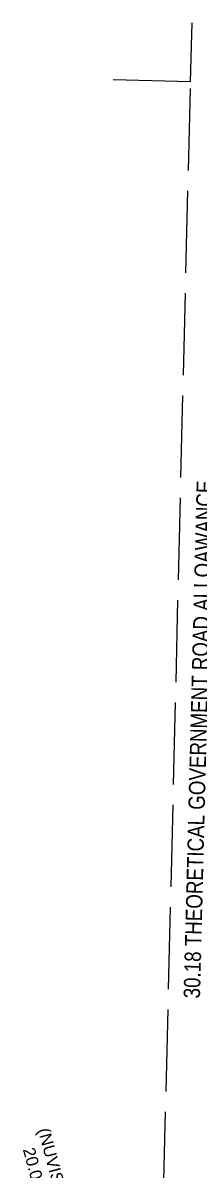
# Model space of a CAD drawing. Extents: x 380192 to 391966, y 6058532 to 6064394.
# Drawn here: x 390002 to 390110, y 6061851 to 6062552 of the extents above; entities that cross this region are included whole.
import ezdxf
from ezdxf.enums import TextEntityAlignment as Align

# ---------------------------------------------------------------- set-up
doc = ezdxf.new("R2010")
doc.units = 0
doc.header["$LTSCALE"] = 5
doc.linetypes.add('foc-QUARTERLINE', pattern=[33, 25, -3, 2, -3])
doc.linetypes.add('foc-UNSURVEYED', pattern=[12.5, 10, -2.5])
doc.layers.add('C-AR-T', color=13, linetype='Continuous', lineweight=9)
doc.layers.add('L-QSEC', color=8, linetype='foc-QUARTERLINE')
doc.layers.add('L-USEC', color=7, linetype='foc-UNSURVEYED')
doc.styles.add('80L', font='ARIALN.TTF', dxfattribs={"height": 10})
doc.styles.add('A60', font='arial.ttf', dxfattribs={"height": 7.35})

msp = doc.modelspace()

# ---------------------------------------------------------------- linework, layer by layer
at = {"layer": 'L-QSEC'}
msp.add_line((390056.96, 6062516.98), (390104.22, 6062515.85), dxfattribs=at)
at = {"layer": 'L-USEC'}
for p, q in [((390104.22, 6062515.85), (390105.09, 6062551.6)), ((390084.66, 6061711.75), (390104.22, 6062515.85))]:
    msp.add_line(p, q, dxfattribs=at)

# ---------------------------------------------------------------- texts
at = {"layer": 'C-AR-T', "style": 'A60'}
for s, p in [('(NUVISTA) LOC 160661', (390040.17, 6061767.23)), ('20.00 ACCESS ROAD', (390028.68, 6061764.13))]:
    msp.add_text(s, height=7.35, rotation=285.081, dxfattribs=at).set_placement(p, align=Align.RIGHT)

# ---------------------------------------------------------------- next in the draw order: texts
at = {"layer": 'L-USEC', "insert": (390099.91, 6061955.9), "char_height": 9.9961, "attachment_point": 1, "rotation": 88.54573, "style": '80L', "bg_fill": 3, "box_fill_scale": 1.5, "bg_fill_color": 256, "bg_fill_transparency": 0}
msp.add_mtext_dynamic_manual_height_columns('\\pi0.28181;30.18 THEORETICAL GOVERNMENT ROAD ALLOAWANCE', width=315.7123, gutter_width=49.98, heights=[0], dxfattribs=at)

doc.saveas('drawing.dxf')
